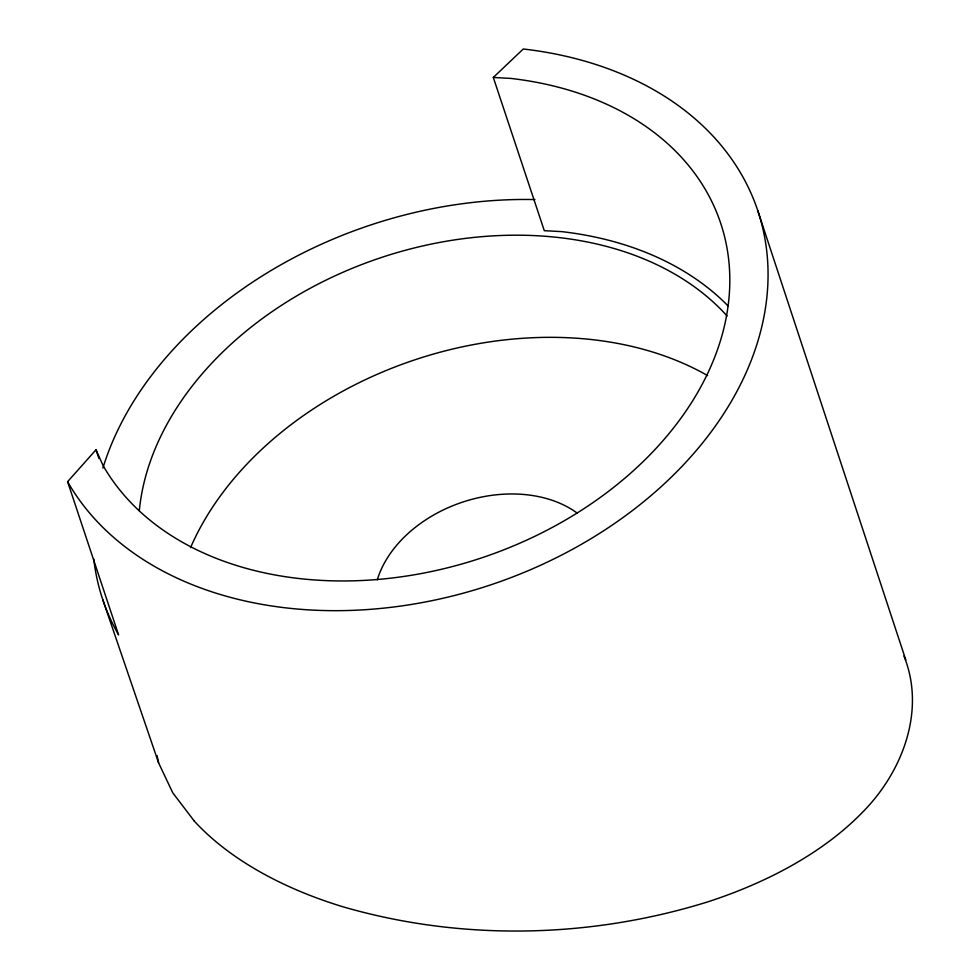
<?xml version="1.0" encoding="UTF-8"?>
<svg xmlns="http://www.w3.org/2000/svg" width="980" height="980" viewBox="0 0 980 980"><rect width="100%" height="100%" fill="white"/><g stroke="black" fill="none" stroke-linecap="round" stroke-linejoin="round"><path stroke-width="1.47" d="M93.762 558.968A372.167 270.431 -18.4 0 0 118.592 634.918L67.596 481.695L96.003 449.771L103.084 465.561A332.992 241.962 -18.4 0 0 640.21 464.398A332.992 241.962 -18.4 0 0 510.788 78.412L493.308 77.457L544.292 230.68L561.785 231.635A332.992 241.962 -18.4 0 1 727.993 305.846M493.308 77.457L523.271 49A372.167 270.431 -18.4 0 1 667.919 480.396A372.167 270.431 -18.4 0 1 67.596 481.695M194.248 821.044L172.774 792.82L158.625 762.942L102.765 599.625M903.928 656.024C926.186 710.819 902.139 772.558 862.216 812.567A405.524 234.134 0 0 1 707.266 902.029C589.531 938.534 461.041 941.168 342.522 906.659A356.977 206.094 0 0 1 194.236 821.044M96.003 449.771L98.894 458.444M757.736 210.516L905.851 660.091M157.07 755.568L158.625 762.942M102.9 468.073A372.167 270.431 -18.4 0 1 534.933 199.565M377.3 579.805A118.507 86.105 -18.4 0 1 462.523 502.14A118.507 86.105 -18.4 0 1 577.318 513.189M139.295 510.85A325.054 236.204 -18.4 0 1 381.624 257.421A325.054 236.204 -18.4 0 1 727.062 315.94M190.549 547.636A325.054 236.204 -18.4 0 1 707.609 375.585"/></g></svg>
